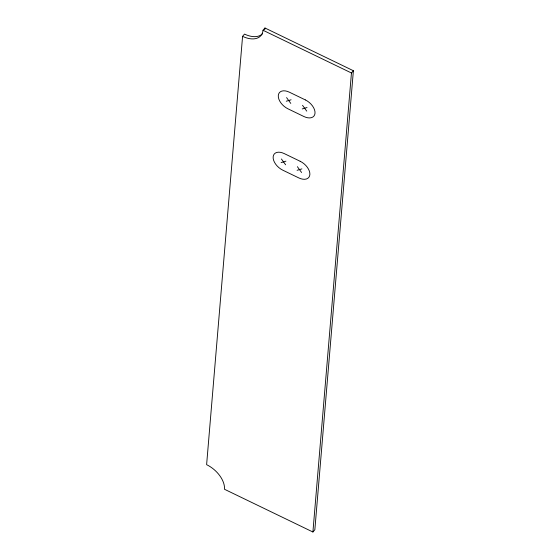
<?xml version="1.0" encoding="UTF-8"?>
<svg xmlns="http://www.w3.org/2000/svg" width="560" height="560" viewBox="0 0 560 560"><rect width="100%" height="100%" fill="white"/><g stroke="black" fill="none" stroke-linecap="round" stroke-linejoin="round"><path stroke-width="0.84" d="M242.578 36.344L206.612 464.667A22.456 13.622 40.7 0 1 224.476 489.265L312.907 532L314.846 529.746L353.388 70.735L264.964 28L263.018 30.254A22.456 13.622 40.7 0 1 242.578 36.344L244.517 34.09A22.456 13.622 40.7 0 0 262.514 33.733M312.907 532L351.449 72.989L353.388 70.735M286.272 101.227L291.088 99.792M302.232 108.941L307.048 107.506M281.113 162.603L285.936 161.168M297.08 170.317L301.896 168.882M263.018 30.254L351.449 72.989M302.533 105.322L306.747 111.125M286.573 97.608L290.787 103.411M297.381 166.705L301.595 172.501M281.421 158.991L285.628 164.787M264.964 28A22.456 13.622 40.7 0 1 264.698 29.645M305.34 99.911L289.38 92.197A12.159 7.378 40.7 0 0 278.306 95.494A12.159 7.378 40.7 0 0 287.98 108.822L303.94 116.536A12.159 7.378 40.7 0 0 315.014 113.239A12.159 7.378 40.7 0 0 305.34 99.911M300.188 161.287L284.221 153.58A12.159 7.378 40.7 0 0 273.147 156.877A12.159 7.378 40.7 0 0 282.828 170.198L298.788 177.912A12.159 7.378 40.7 0 0 309.862 174.615A12.159 7.378 40.7 0 0 300.188 161.287"/></g></svg>
